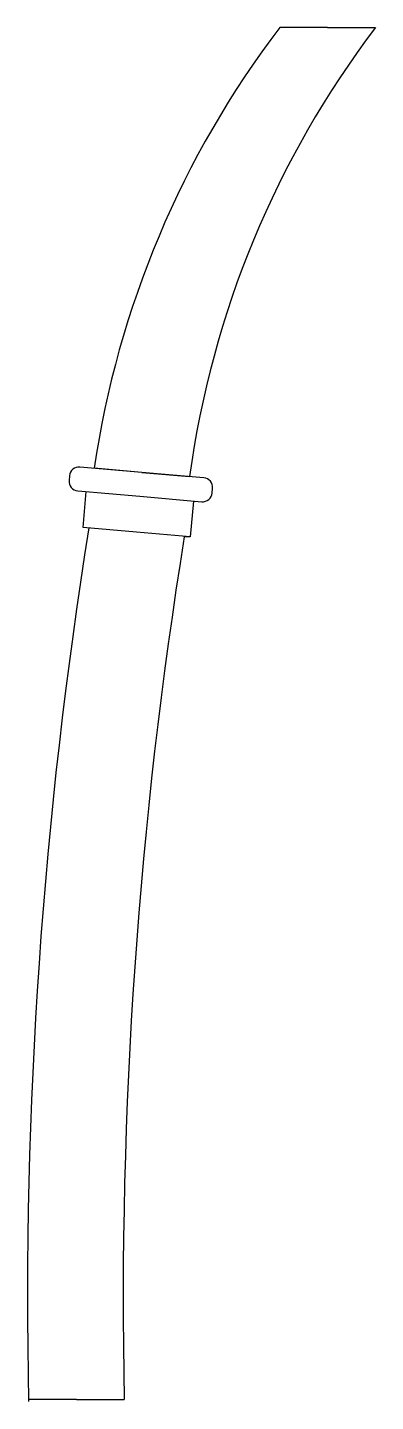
# Model space of a CAD drawing. Header units: inches. Extents: x 17.83 to 24.42, y 9.76 to 15.51.
# Drawn here: x 22.96 to 24.42, y 9.76 to 15.5 of the extents above.
import ezdxf

# ---------------------------------------------------------------- set-up
doc = ezdxf.new("R2010")
doc.units = ezdxf.units.IN
doc.header["$MEASUREMENT"] = 0
doc.layers.add('Teava_Cupru', color=7, linetype='Continuous', true_color=0xd16900)

msp = doc.modelspace()

# ---------------------------------------------------------------- linework, layer by layer
at = {"layer": 'Teava_Cupru', "ltscale": 0.005}
for p, q in [((24.2179, 15.5033), (24.0179, 15.5033)), ((24.2179, 15.5033), (24.4179, 15.5033)), ((23.4415, 13.6437), (23.2423, 13.6612)), ((23.4415, 13.6437), (23.6407, 13.6263)), ((23.6439, 13.3751), (23.6189, 13.3751)), ((23.1679, 9.7698), (22.9679, 9.7698)), ((23.1679, 9.7698), (23.3679, 9.7698))]:
    msp.add_line(p, q, dxfattribs=at)
at = {"layer": 'Teava_Cupru'}
msp.add_lwpolyline([(23.7005, 13.6211), (23.4415, 13.6437), (23.1825, 13.6664, 0.414214), (23.1392, 13.63), (23.1374, 13.6101, 0.414214), (23.1738, 13.5668), (23.4328, 13.5441), (23.6918, 13.5215, 0.414214), (23.7351, 13.5578), (23.7369, 13.5777, 0.414214)], format="xyb", close=True, dxfattribs=at)
msp.add_lwpolyline([(23.6569, 13.5245), (23.6439, 13.3751), (23.4197, 13.3947), (23.1956, 13.4143), (23.2086, 13.5637)], dxfattribs=at)
at = {"layer": 'Teava_Cupru', "ltscale": 0.005}
for centre, radius, start, end in [((27.1997, 13.0792), 4, 142.69769, 171.63434), ((27.6039, 13.0847), 4, 142.79727, 172.21875), ((43.3635, 10.1893), 20.4, 170.91018, 181.20205), ((43.3635, 10.1893), 20, 170.8345, 181.20205)]:
    msp.add_arc(centre, radius, start, end, dxfattribs=at)

doc.saveas('drawing.dxf')
